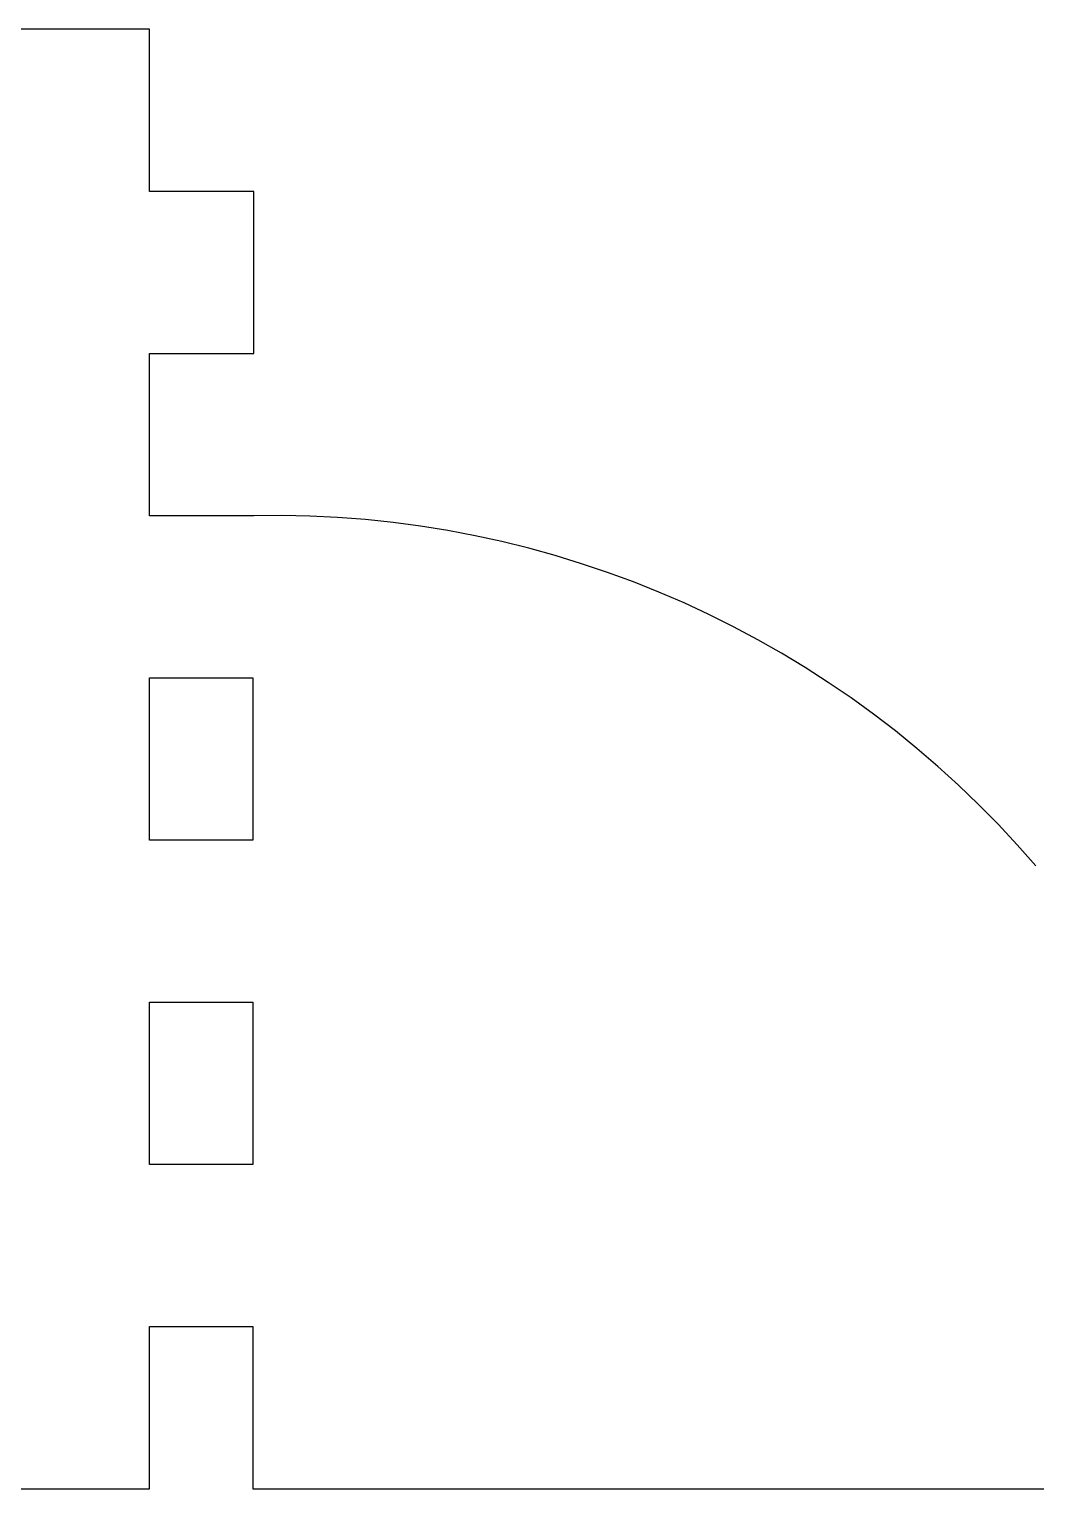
# Model space of a CAD drawing. Extents: x 1222 to 3994, y 2320 to 3800.
# Drawn here: x 2290.3 to 2348.3, y 3396.2 to 3480.2 of the extents above; entities that cross this region are included whole.
import ezdxf

# ---------------------------------------------------------------- set-up
doc = ezdxf.new("R2010")
doc.units = 0
doc.layers.add('____________', color=18, linetype='CONTINUOUS')

msp = doc.modelspace()

# ---------------------------------------------------------------- linework, layer by layer
at = {"layer": '____________'}
for points in [[(2348.296, 3432.013), (2347.226, 3433.226), (2346.127, 3434.405), (2344.998, 3435.549), (2343.841, 3436.659), (2342.656, 3437.734), (2341.444, 3438.774), (2340.207, 3439.777), (2338.944, 3440.745), (2337.658, 3441.676), (2336.347, 3442.57), (2335.015, 3443.427), (2333.66, 3444.246), (2332.285, 3445.028), (2330.889, 3445.771), (2329.474, 3446.475), (2328.041, 3447.14), (2326.589, 3447.766), (2325.122, 3448.351), (2323.638, 3448.897), (2322.139, 3449.402), (2320.625, 3449.866), (2319.098, 3450.289), (2317.558, 3450.67), (2316.007, 3451.009), (2314.444, 3451.305), (2312.871, 3451.559), (2311.289, 3451.769), (2309.698, 3451.936), (2308.099, 3452.059), (2306.494, 3452.138), (2304.882, 3452.172), (2303.265, 3452.161), (2297.265, 3452.161), (2297.265, 3461.494), (2303.265, 3461.494), (2303.265, 3470.827), (2297.265, 3470.827), (2297.265, 3480.161), (2229.265, 3480.161)], [(2287.265, 3396.161), (2297.265, 3396.161), (2297.265, 3405.494), (2303.215, 3405.494), (2303.215, 3405.494), (2303.215, 3396.161), (2393.357, 3396.168)]]:
    msp.add_lwpolyline(points, dxfattribs=at)
for points in [[(2303.215, 3433.494), (2297.265, 3433.494), (2297.265, 3442.827), (2303.215, 3442.827), (2303.215, 3433.494)], [(2303.215, 3414.827), (2297.265, 3414.827), (2297.265, 3424.161), (2303.215, 3424.161), (2303.215, 3414.827)]]:
    msp.add_lwpolyline(points, close=True, dxfattribs=at)

doc.saveas('drawing.dxf')
